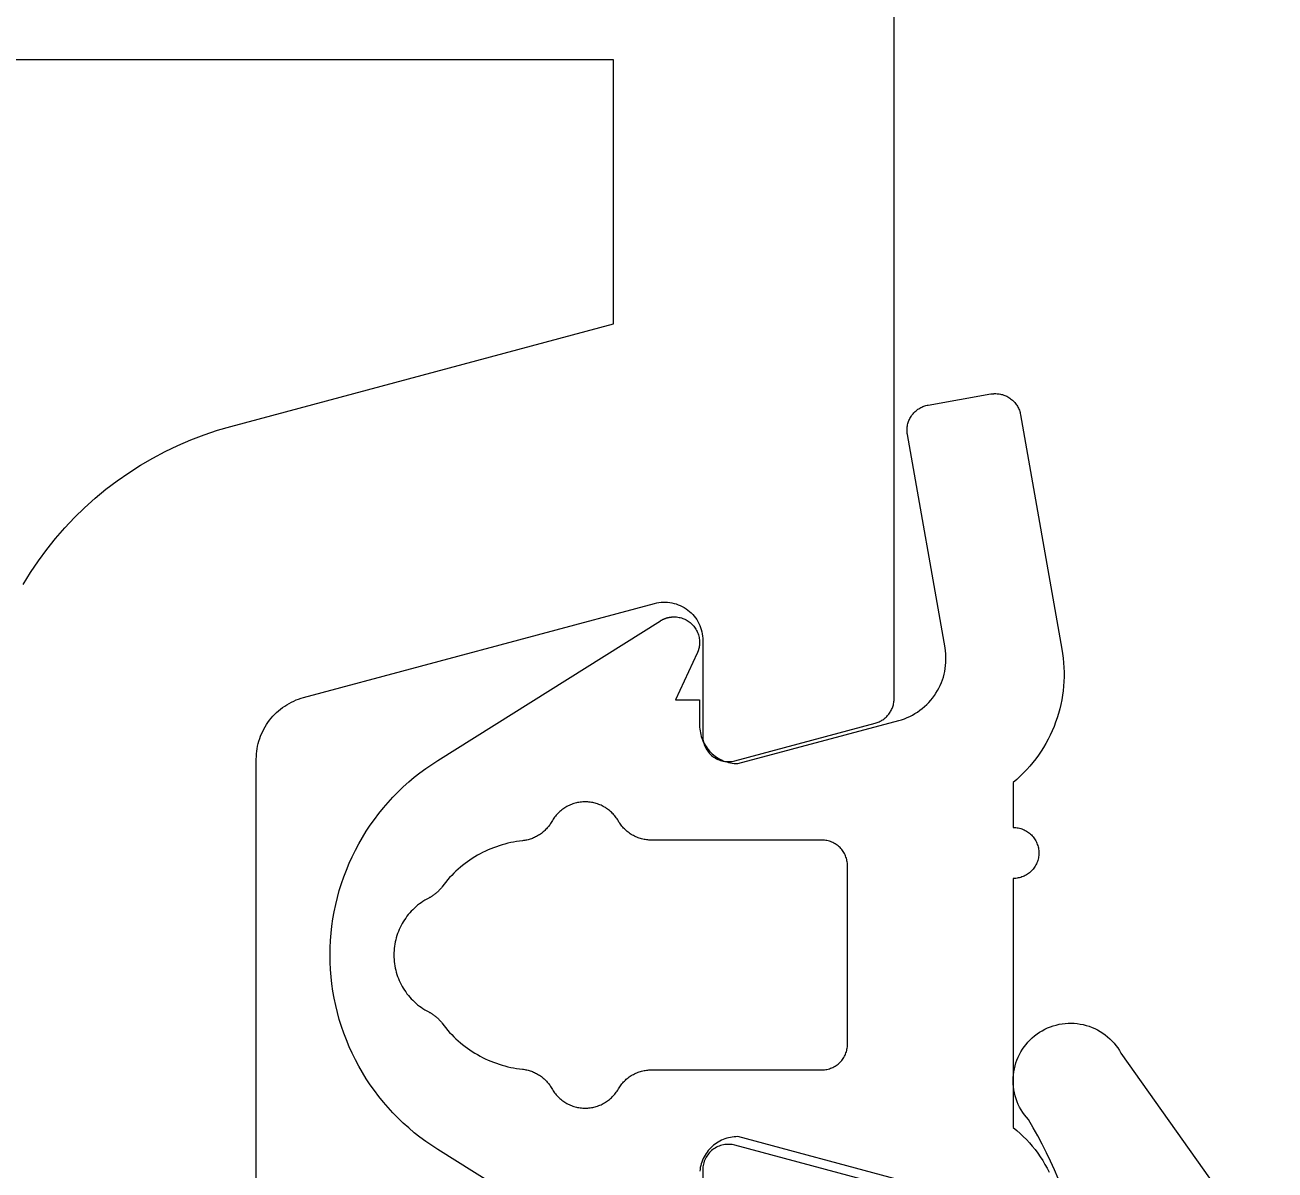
# Model space of a CAD drawing. Header units: centimetres. Extents: x 16433 to 114398, y -50094 to -12305.
# Drawn here: x 66730.358 to 66731.338, y -38818.091 to -38817.193 of the extents above; entities that cross this region are included whole.
import ezdxf

# ---------------------------------------------------------------- set-up
doc = ezdxf.new("R2010")
doc.units = ezdxf.units.CM
doc.header["$LTSCALE"] = 0.5
doc.layers.get('0').update_dxf_attribs({"linetype": 'CONTINUOUS'})
doc.layers.get('DEFPOINTS').update_dxf_attribs({"linetype": 'CONTINUOUS'})
doc.layers.add('0-Coupe A.3', color=7, linetype='CONTINUOUS')
doc.styles.add('Helvetica', font='')
doc.styles.get('Helvetica').set_extended_font_data('Helvetica')
doc.dimstyles.new('IS', dxfattribs={"dimtxt": 10.08724, "dimasz": 5.007446, "dimexe": 2, "dimexo": 10, "dimgap": 3, "dimtad": 1, "dimdec": 1, "dimtxsty": 'Helvetica', "dimblk": 'DOT', "dimblk1": 'DOT', "dimblk2": 'DOT', "dimcen": 0, "dimdle": 10, "dimazin": 0, "dimtfac": 0.8, "dimtdec": 1, "dimtix": 1, "dimtmove": 0, "dimatfit": 0, "dimldrblk": 'VW_FILLEDARROW-1', "dimfxl": 10, "dimfxlon": 1, "dimfrac": 2, "dimtolj": 1, "dimarcsym": 0})

# ---------------------------------------------------------------- blocks, each defined once
blk = doc.blocks.new('_DOT')
at = {"color": 0, "linetype": 'ByBlock', "lineweight": -2}
blk.add_line((-0.5, 0), (-1, 0), dxfattribs=at)
at = {"color": 0, "linetype": 'ByBlock', "const_width": 0.5}
blk.add_lwpolyline([(-0.25, 0, 1), (0.25, 0, 1)], format="xyb", close=True, dxfattribs=at)
blk = doc.blocks.new('*D3404')
at = {"layer": '0-Coupe A.3', "color": 0, "linetype": 'Continuous', "lineweight": -2, "transparency": 16777216}
for p, q in [((66681.65115, -38608.37633), (66669.65115, -38608.37633)), ((66671.65115, -38818.29694), (66671.65115, -38613.38378)), ((66681.65115, -38823.30438), (66669.65115, -38823.30438))]:
    blk.add_line(p, q, dxfattribs=at)
at = {"layer": 'DEFPOINTS', "color": 0, "linetype": 'Continuous', "transparency": 16777216}
for p in [(66671.65115, -38608.37633), (66750.45115, -38608.37633), (66707.15115, -38823.30438)]:
    blk.add_point(p, dxfattribs=at)
at = {"layer": '0-Coupe A.3', "color": 0, "linetype": 'Continuous', "lineweight": -2, "transparency": 16777216, "xscale": 5.007446289062499, "yscale": 5.007446289062499, "zscale": 5.007446289062499}
for p, rotation in [((66671.65115, -38608.37633), 90), ((66671.65115, -38823.30438), 270)]:
    blk.add_blockref('_DOT', p, dxfattribs=dict(at, rotation=rotation))
at = {"layer": '0-Coupe A.3', "color": 0, "linetype": 'Continuous', "lineweight": 13, "transparency": 16777216, "insert": (66664.86843, -38715.84036), "char_height": 7.56543, "attachment_point": 5, "rotation": 90, "style": 'Helvetica'}
blk.add_mtext('\\A1;215', dxfattribs=at)
blk = doc.blocks.new('VW_FILLEDARROW-1')
at = {"color": 0, "linetype": 'Continuous', "lineweight": 5, "flags": 128}
blk.add_lwpolyline([(-1.9969, 0.53507), (0, 0), (-1.9969, -0.53507)], close=True, dxfattribs=at)
blk = doc.blocks.new('Groupe-369-1')
at = {"color": 7, "linetype": 'Continuous', "lineweight": 5}
for points in [[(10616.92568, -46952.59551, 0), (10616.91719, -46952.70908, 0), (10616.91714, -46952.71022, 0), (10616.91715, -46952.71137, 0), (10616.91723, -46952.71251, 0), (10616.91737, -46952.71364, 0), (10616.91758, -46952.71477, 0), (10616.91786, -46952.71588, 0), (10616.91819, -46952.71698, 0), (10616.91859, -46952.71805, 0), (10616.91905, -46952.7191, 0), (10616.91957, -46952.72012, 0), (10616.92014, -46952.72111, 0), (10616.92077, -46952.72207, 0), (10616.92146, -46952.72299, 0), (10616.92219, -46952.72386, 0), (10616.92298, -46952.7247, 0), (10616.92381, -46952.72548, 0), (10616.92469, -46952.72622, 0), (10616.9256, -46952.72691, 0), (10616.92656, -46952.72754, 0), (10616.92755, -46952.72812, 0), (10616.92857, -46952.72864, 0), (10616.92962, -46952.7291, 0), (10616.93069, -46952.7295, 0), (10616.93178, -46952.72984, 0), (10616.93289, -46952.73011, 0), (10616.93402, -46952.73032, 0), (10616.93516, -46952.73047, 0), (10616.9363, -46952.73055, 0), (10616.93744, -46952.73057, 0), (10616.93859, -46952.73052, 0), (10616.93973, -46952.7304, 0), (10616.94086, -46952.73022, 0), (10617.03911, -46952.71161, 0)], [(10617.08459, -46953.05922, 0), (10616.68966, -46953.13401, 0), (10616.68764, -46953.13435, 0), (10616.68561, -46953.13461, 0), (10616.68357, -46953.13478, 0), (10616.68153, -46953.13487, 0), (10616.67949, -46953.13488, 0), (10616.67744, -46953.1348, 0), (10616.6754, -46953.13464, 0), (10616.67337, -46953.1344, 0), (10616.67135, -46953.13407, 0), (10616.66935, -46953.13366, 0), (10616.66736, -46953.13317, 0), (10616.6654, -46953.1326, 0), (10616.66346, -46953.13195, 0), (10616.66155, -46953.13122, 0), (10616.65967, -46953.13041, 0), (10616.65783, -46953.12952, 0), (10616.65602, -46953.12857, 0), (10616.65426, -46953.12753, 0), (10616.65253, -46953.12643, 0), (10616.65086, -46953.12526, 0), (10616.64923, -46953.12402, 0), (10616.64766, -46953.12271, 0), (10616.64614, -46953.12134, 0), (10616.64467, -46953.11991, 0), (10616.64327, -46953.11843, 0), (10616.64193, -46953.11688, 0), (10616.64066, -46953.11528, 0), (10616.63945, -46953.11363, 0), (10616.6383, -46953.11194, 0), (10616.63723, -46953.1102, 0), (10616.63623, -46953.10841, 0), (10616.63531, -46953.10659, 0), (10616.51166, -46952.84994, 0), (10616.51096, -46952.84837, 0), (10616.51035, -46952.84676, 0), (10616.50983, -46952.84512, 0), (10616.50941, -46952.84346, 0), (10616.50908, -46952.84177, 0), (10616.50885, -46952.84007, 0), (10616.50872, -46952.83836, 0), (10616.50869, -46952.83664, 0), (10616.50875, -46952.83492, 0), (10616.50892, -46952.83321, 0), (10616.50918, -46952.83151, 0), (10616.50953, -46952.82983, 0), (10616.50999, -46952.82818, 0), (10616.51054, -46952.82655, 0), (10616.51117, -46952.82495, 0), (10616.5119, -46952.8234, 0), (10616.51272, -46952.82189, 0), (10616.51362, -46952.82043, 0), (10616.51461, -46952.81902, 0), (10616.51567, -46952.81767, 0), (10616.51681, -46952.81638, 0), (10616.51802, -46952.81517, 0), (10616.5193, -46952.81402, 0), (10616.52064, -46952.81295, 0), (10616.52205, -46952.81195, 0), (10616.5235, -46952.81104, 0), (10616.52501, -46952.81022, 0), (10616.52656, -46952.80948, 0), (10616.52815, -46952.80883, 0), (10616.52977, -46952.80827, 0), (10616.53143, -46952.80781, 0), (10616.53311, -46952.80744, 0), (10616.6068, -46952.79348, 0), (10616.60791, -46952.79324, 0), (10616.60902, -46952.79293, 0), (10616.6101, -46952.79256, 0), (10616.61116, -46952.79212, 0), (10616.61219, -46952.79163, 0), (10616.6132, -46952.79108, 0), (10616.61417, -46952.79047, 0), (10616.6151, -46952.78981, 0), (10616.616, -46952.7891, 0), (10616.61685, -46952.78833, 0), (10616.61766, -46952.78752, 0), (10616.61842, -46952.78666, 0), (10616.61913, -46952.78576, 0), (10616.61978, -46952.78482, 0), (10616.62038, -46952.78385, 0), (10616.62093, -46952.78284, 0), (10616.62142, -46952.78181, 0), (10616.62184, -46952.78074, 0), (10616.62221, -46952.77966, 0), (10616.62251, -46952.77855, 0), (10616.62275, -46952.77743, 0), (10616.62292, -46952.7763, 0), (10616.62303, -46952.77516, 0), (10616.62307, -46952.77402, 0), (10616.62305, -46952.77287, 0), (10616.62296, -46952.77173, 0), (10616.62281, -46952.77059, 0), (10616.62259, -46952.76947, 0), (10616.62231, -46952.76836, 0), (10616.62197, -46952.76727, 0), (10616.62156, -46952.7662, 0), (10616.62109, -46952.76515, 0), (10616.57166, -46952.66256, 0), (10616.57129, -46952.66183, 0), (10616.57089, -46952.66111, 0), (10616.57047, -46952.66042, 0), (10616.57001, -46952.65974, 0), (10616.56953, -46952.65908, 0), (10616.56902, -46952.65844, 0), (10616.56848, -46952.65782, 0), (10616.56792, -46952.65723, 0), (10616.56733, -46952.65665, 0), (10616.56673, -46952.65611, 0), (10616.5661, -46952.65558, 0), (10616.56544, -46952.65509, 0), (10616.56477, -46952.65462, 0), (10616.56409, -46952.65418, 0), (10616.56338, -46952.65377, 0), (10616.56266, -46952.65338, 0), (10616.56192, -46952.65303, 0), (10616.56117, -46952.65271, 0), (10616.5604, -46952.65241, 0), (10616.55963, -46952.65215, 0), (10616.55884, -46952.65192, 0), (10616.55805, -46952.65173, 0), (10616.55725, -46952.65156, 0), (10616.55644, -46952.65143, 0), (10616.55563, -46952.65134, 0), (10616.55481, -46952.65127, 0), (10616.55399, -46952.65124, 0), (10616.55318, -46952.65124, 0), (10616.55236, -46952.65128, 0), (10616.55154, -46952.65135, 0), (10616.55073, -46952.65145, 0), (10616.54993, -46952.65159, 0), (10615.27211, -46952.89358, 0)], [(10616.58914, -46953.33901, 0), (10616.57882, -46953.33507, 0), (10616.56868, -46953.33071, 0), (10616.55872, -46953.32593, 0), (10616.54896, -46953.32076, 0), (10616.53942, -46953.31519, 0), (10616.53012, -46953.30923, 0), (10616.52107, -46953.3029, 0), (10616.51229, -46953.2962, 0), (10616.50379, -46953.28915, 0), (10616.49559, -46953.28176, 0), (10616.48769, -46953.27404, 0), (10616.48011, -46953.266, 0), (10616.47287, -46953.25766, 0), (10616.46598, -46953.24904, 0), (10616.45945, -46953.24013, 0), (10616.45329, -46953.23097, 0), (10616.4475, -46953.22156, 0), (10616.44211, -46953.21192, 0), (10616.43711, -46953.20207, 0), (10616.30236, -46952.92238, 0), (10616.09908, -46952.96088, 0), (10616.2684, -46953.85499, 0)]]:
    blk.add_polyline3d(points, dxfattribs=at)
at = {"color": 9, "linetype": 'Continuous', "lineweight": 5, "true_color": 0xbbbbbb}
for points in [[(10616.89561, -46952.45523, 0), (10616.88951, -46952.4594, 0), (10616.88348, -46952.46368, 0), (10616.87753, -46952.46808, 0), (10616.87167, -46952.47259, 0), (10616.8659, -46952.47721, 0), (10616.86021, -46952.48195, 0), (10616.85462, -46952.48678, 0), (10616.85315, -46952.48866, 0), (10616.85159, -46952.49046, 0), (10616.84993, -46952.49217, 0), (10616.84819, -46952.49379, 0), (10616.84636, -46952.49532, 0), (10616.84445, -46952.49675, 0), (10616.84247, -46952.49807, 0), (10616.84042, -46952.49929, 0), (10616.83831, -46952.5004, 0), (10616.83615, -46952.50139, 0), (10616.83393, -46952.50227, 0), (10616.83167, -46952.50303, 0), (10616.82938, -46952.50367, 0), (10616.82705, -46952.50419, 0), (10616.8247, -46952.50458, 0), (10616.82233, -46952.50485, 0), (10616.81996, -46952.50499, 0), (10616.81757, -46952.50501, 0), (10616.81519, -46952.5049, 0), (10616.81282, -46952.50466, 0), (10616.81047, -46952.5043, 0), (10616.80813, -46952.50382, 0), (10616.80583, -46952.50321, 0), (10616.80356, -46952.50248, 0), (10616.80133, -46952.50163, 0), (10616.79916, -46952.50067, 0), (10616.79703, -46952.49959, 0), (10616.79497, -46952.4984, 0), (10616.79297, -46952.4971, 0), (10616.79104, -46952.4957, 0), (10616.78919, -46952.4942, 0), (10616.78742, -46952.4926, 0), (10616.78574, -46952.49091, 0), (10616.78415, -46952.48914, 0), (10616.78266, -46952.48728, 0), (10616.78127, -46952.48535, 0), (10616.77998, -46952.48334, 0), (10616.7788, -46952.48127, 0), (10616.77773, -46952.47914, 0), (10616.77677, -46952.47696, 0), (10616.77594, -46952.47473, 0), (10616.77522, -46952.47246, 0), (10616.77462, -46952.47015, 0), (10616.77415, -46952.46782, 0), (10616.7738, -46952.46546, 0), (10616.77357, -46952.46309, 0), (10616.77347, -46952.46071, 0), (10616.7735, -46952.45832, 0), (10616.77365, -46952.45595, 0), (10616.77393, -46952.45358, 0), (10616.77434, -46952.45123, 0), (10616.77486, -46952.44891, 0), (10616.77551, -46952.44662, 0), (10616.77628, -46952.44436, 0), (10616.77717, -46952.44215, 0), (10616.77818, -46952.43999, 0), (10616.77929, -46952.43788, 0), (10616.78052, -46952.43584, 0), (10616.78186, -46952.43387, 0), (10616.78329, -46952.43197, 0), (10616.78483, -46952.43014, 0), (10616.78646, -46952.42841, 0), (10616.78818, -46952.42676, 0), (10616.78998, -46952.4252, 0), (10616.92526, -46952.28476, 0)], [(10616.91986, -46952.57789, 0), (10616.91012, -46952.70806, 0), (10616.91043, -46952.7095, 0), (10616.91081, -46952.71092, 0), (10616.91126, -46952.71232, 0), (10616.91178, -46952.7137, 0), (10616.91236, -46952.71505, 0), (10616.91301, -46952.71637, 0), (10616.91373, -46952.71766, 0), (10616.9145, -46952.71891, 0), (10616.91534, -46952.72013, 0), (10616.91623, -46952.72129, 0), (10616.91719, -46952.72242, 0), (10616.91819, -46952.72349, 0), (10616.91925, -46952.72452, 0), (10616.92035, -46952.72549, 0), (10616.92151, -46952.72641, 0), (10616.9227, -46952.72727, 0), (10616.92394, -46952.72807, 0), (10616.92521, -46952.7288, 0), (10616.92652, -46952.72948, 0), (10616.92786, -46952.73009, 0), (10616.92923, -46952.73063, 0), (10616.93063, -46952.7311, 0), (10616.93204, -46952.73151, 0), (10616.93348, -46952.73185, 0), (10616.93492, -46952.73211, 0), (10616.93638, -46952.7323, 0), (10616.93785, -46952.73243, 0), (10616.93932, -46952.73248, 0), (10616.94079, -46952.73245, 0), (10616.94226, -46952.73236, 0)], [(10617.03892, -46952.74537, 0), (10616.96388, -46952.93731, 0), (10616.96173, -46952.94258, 0), (10616.95941, -46952.94777, 0), (10616.95693, -46952.95288, 0), (10616.95429, -46952.95792, 0), (10616.95149, -46952.96287, 0), (10616.94853, -46952.96773, 0), (10616.94542, -46952.97249, 0), (10616.94217, -46952.97715, 0), (10616.93877, -46952.98171, 0), (10616.93522, -46952.98616, 0), (10616.93154, -46952.99049, 0), (10616.92772, -46952.99471, 0), (10616.92378, -46952.9988, 0), (10616.9197, -46953.00276, 0), (10616.9155, -46953.0066, 0), (10616.91118, -46953.0103, 0), (10616.90675, -46953.01386, 0), (10616.90221, -46953.01728, 0), (10616.89756, -46953.02055, 0), (10616.89281, -46953.02368, 0), (10616.88796, -46953.02666, 0), (10616.88302, -46953.02948, 0), (10616.878, -46953.03214, 0), (10616.87289, -46953.03464, 0), (10616.86771, -46953.03698, 0), (10616.86245, -46953.03916, 0), (10616.85713, -46953.04116, 0), (10616.85175, -46953.043, 0), (10616.84632, -46953.04467, 0), (10616.84083, -46953.04617, 0), (10616.8353, -46953.04749, 0), (10616.82973, -46953.04864, 0), (10616.82413, -46953.0496, 0), (10616.81849, -46953.0504, 0), (10616.81284, -46953.05101, 0), (10616.80717, -46953.05145, 0), (10616.80149, -46953.0517, 0), (10616.7958, -46953.05178, 0), (10616.79012, -46953.05167, 0), (10616.78444, -46953.05139, 0), (10616.77877, -46953.05093, 0), (10616.77312, -46953.05029, 0), (10616.76749, -46953.04947, 0), (10616.7619, -46953.04847, 0), (10616.75633, -46953.0473, 0), (10616.75081, -46953.04595, 0), (10616.74533, -46953.04443, 0), (10616.7399, -46953.04274, 0), (10616.73453, -46953.04087, 0), (10616.72922, -46953.03884, 0), (10616.72397, -46953.03664, 0), (10616.7188, -46953.03427, 0), (10616.71371, -46953.03174, 0), (10616.7087, -46953.02906, 0), (10616.70377, -46953.02621, 0), (10616.69894, -46953.02322, 0), (10616.6942, -46953.02007, 0), (10616.68957, -46953.01677, 0), (10616.68504, -46953.01333, 0), (10616.68063, -46953.00974, 0), (10616.67633, -46953.00602, 0), (10616.67215, -46953.00217, 0), (10616.66809, -46952.99818, 0), (10616.66416, -46952.99407, 0), (10616.52414, -46952.84285, 0), (10616.5239, -46952.84259, 0), (10616.52367, -46952.84233, 0), (10616.52345, -46952.84206, 0), (10616.52323, -46952.84179, 0), (10616.52301, -46952.84152, 0), (10616.5228, -46952.84124, 0), (10616.52259, -46952.84096, 0), (10616.52239, -46952.84067, 0), (10616.52219, -46952.84038, 0), (10616.522, -46952.84009, 0), (10616.52181, -46952.8398, 0), (10616.52163, -46952.8395, 0), (10616.52145, -46952.83919, 0), (10616.52128, -46952.83889, 0), (10616.52112, -46952.83858, 0), (10616.52096, -46952.83827, 0), (10616.5208, -46952.83796, 0), (10616.52065, -46952.83764, 0), (10616.52051, -46952.83732, 0), (10616.52037, -46952.837, 0), (10616.52024, -46952.83668, 0), (10616.52011, -46952.83635, 0), (10616.51999, -46952.83602, 0), (10616.51988, -46952.83569, 0), (10616.51977, -46952.83536, 0), (10616.51966, -46952.83502, 0), (10616.51956, -46952.83469, 0), (10616.51947, -46952.83435, 0), (10616.51939, -46952.83401, 0), (10616.51931, -46952.83367, 0), (10616.51923, -46952.83333, 0), (10616.51916, -46952.83299, 0), (10616.51901, -46952.83202, 0), (10616.51889, -46952.83104, 0), (10616.51883, -46952.83006, 0), (10616.51882, -46952.82908, 0), (10616.51885, -46952.8281, 0), (10616.51893, -46952.82712, 0), (10616.51906, -46952.82615, 0), (10616.51924, -46952.82518, 0), (10616.51946, -46952.82423, 0), (10616.51973, -46952.82328, 0), (10616.52005, -46952.82235, 0), (10616.52041, -46952.82144, 0), (10616.52081, -46952.82055, 0), (10616.52126, -46952.81968, 0), (10616.52176, -46952.81883, 0), (10616.52229, -46952.818, 0), (10616.52286, -46952.8172, 0), (10616.52347, -46952.81644, 0), (10616.52412, -46952.8157, 0), (10616.5248, -46952.81499, 0), (10616.52552, -46952.81432, 0), (10616.52627, -46952.81369, 0), (10616.52705, -46952.81309, 0), (10616.52786, -46952.81253, 0), (10616.52869, -46952.81202, 0), (10616.52955, -46952.81154, 0), (10616.53043, -46952.81111, 0), (10616.53133, -46952.81072, 0), (10616.53225, -46952.81037, 0), (10616.53319, -46952.81007, 0), (10616.53413, -46952.80982, 0), (10616.53509, -46952.80961, 0), (10616.53536, -46952.80957, 0), (10616.53563, -46952.80952, 0), (10616.5359, -46952.80948, 0), (10616.53617, -46952.80944, 0), (10616.53644, -46952.80941, 0), (10616.53671, -46952.80938, 0), (10616.53698, -46952.80935, 0), (10616.53725, -46952.80933, 0), (10616.53753, -46952.80931, 0), (10616.5378, -46952.80929, 0), (10616.53807, -46952.80928, 0), (10616.53834, -46952.80927, 0), (10616.53862, -46952.80927, 0), (10616.53889, -46952.80927, 0), (10616.53916, -46952.80927, 0), (10616.53943, -46952.80927, 0), (10616.53971, -46952.80929, 0), (10616.53998, -46952.8093, 0), (10616.54025, -46952.80932, 0), (10616.54052, -46952.80934, 0), (10616.5408, -46952.80936, 0), (10616.54107, -46952.80939, 0), (10616.54134, -46952.80942, 0), (10616.54161, -46952.80946, 0), (10616.54188, -46952.8095, 0), (10616.54215, -46952.80954, 0), (10616.54241, -46952.80959, 0), (10616.54268, -46952.80964, 0), (10616.54295, -46952.8097, 0), (10616.54322, -46952.80976, 0), (10616.54348, -46952.80982, 0), (10616.54375, -46952.80988, 0), (10616.58284, -46952.81983, 0), (10616.57932, -46952.80124, 0), (10616.59897, -46952.79752, 0), (10616.60041, -46952.79721, 0), (10616.60184, -46952.79683, 0), (10616.60324, -46952.79638, 0), (10616.60462, -46952.79586, 0), (10616.60597, -46952.79528, 0), (10616.60729, -46952.79463, 0), (10616.60858, -46952.79391, 0), (10616.60983, -46952.79314, 0), (10616.61104, -46952.7923, 0), (10616.61221, -46952.7914, 0), (10616.61333, -46952.79045, 0), (10616.61441, -46952.78945, 0), (10616.61543, -46952.78839, 0), (10616.61641, -46952.78728, 0), (10616.61732, -46952.78613, 0), (10616.61818, -46952.78494, 0), (10616.61898, -46952.7837, 0), (10616.61972, -46952.78243, 0), (10616.62039, -46952.78112, 0), (10616.621, -46952.77978, 0), (10616.62154, -46952.77841, 0), (10616.62202, -46952.77701, 0), (10616.62242, -46952.7756, 0), (10616.62276, -46952.77416, 0), (10616.62303, -46952.77272, 0), (10616.62322, -46952.77126, 0), (10616.62334, -46952.76979, 0), (10616.62339, -46952.76832, 0), (10616.62337, -46952.76684, 0), (10616.62327, -46952.76537, 0), (10616.62311, -46952.76391, 0), (10616.62287, -46952.76246, 0), (10616.56621, -46952.64486, 0), (10616.56516, -46952.6428, 0), (10616.56401, -46952.64079, 0), (10616.56277, -46952.63883, 0), (10616.56144, -46952.63693, 0), (10616.56002, -46952.6351, 0), (10616.55852, -46952.63333, 0), (10616.55694, -46952.63163, 0), (10616.55528, -46952.63001, 0), (10616.55355, -46952.62847, 0), (10616.55175, -46952.62701, 0), (10616.54989, -46952.62564, 0), (10616.54796, -46952.62435, 0), (10616.54598, -46952.62315, 0), (10616.54394, -46952.62205, 0), (10616.54185, -46952.62104, 0), (10616.53972, -46952.62013, 0), (10616.53755, -46952.61932, 0), (10616.53534, -46952.61861, 0), (10616.5331, -46952.61801, 0), (10616.53084, -46952.61751, 0), (10616.52855, -46952.61711, 0), (10616.52625, -46952.61682, 0), (10616.52394, -46952.61664, 0), (10616.52163, -46952.61657, 0), (10616.51931, -46952.6166, 0), (10616.517, -46952.61674, 0), (10616.51469, -46952.61699, 0), (10616.5124, -46952.61734, 0), (10616.51013, -46952.6178, 0), (10616.50788, -46952.61836, 0), (10616.50566, -46952.61903, 0), (10616.50348, -46952.6198, 0), (10616.34479, -46952.67983, 0), (10616.34469, -46952.67987, 0), (10616.34459, -46952.67991, 0), (10616.34449, -46952.67995, 0), (10616.34439, -46952.67998, 0), (10616.34428, -46952.68002, 0), (10616.34418, -46952.68006, 0), (10616.34408, -46952.68009, 0), (10616.34397, -46952.68013, 0), (10616.34387, -46952.68016, 0), (10616.34376, -46952.68019, 0), (10616.34366, -46952.68023, 0), (10616.34356, -46952.68026, 0), (10616.34345, -46952.68029, 0), (10616.34335, -46952.68032, 0), (10616.34324, -46952.68035, 0), (10616.34314, -46952.68038, 0), (10616.34303, -46952.68041, 0), (10616.34293, -46952.68044, 0), (10616.34282, -46952.68047, 0), (10616.34272, -46952.68049, 0), (10616.34261, -46952.68052, 0), (10616.3425, -46952.68055, 0), (10616.3424, -46952.68057, 0), (10616.34229, -46952.6806, 0), (10616.34219, -46952.68062, 0), (10616.34208, -46952.68065, 0), (10616.34197, -46952.68067, 0), (10616.34187, -46952.68069, 0), (10616.34176, -46952.68072, 0), (10616.34165, -46952.68074, 0), (10616.34155, -46952.68076, 0), (10616.34144, -46952.68078, 0), (10616.34058, -46952.68092, 0), (10616.33971, -46952.68103, 0), (10616.33884, -46952.6811, 0), (10616.33797, -46952.68113, 0), (10616.3371, -46952.68112, 0), (10616.33623, -46952.68107, 0), (10616.33536, -46952.68099, 0), (10616.33449, -46952.68087, 0), (10616.33364, -46952.68071, 0), (10616.33279, -46952.68051, 0), (10616.33194, -46952.68028, 0), (10616.33112, -46952.68001, 0), (10616.3303, -46952.6797, 0), (10616.32949, -46952.67936, 0), (10616.32871, -46952.67898, 0), (10616.32794, -46952.67857, 0), (10616.32719, -46952.67813, 0), (10616.32645, -46952.67766, 0), (10616.32574, -46952.67715, 0), (10616.32506, -46952.67661, 0), (10616.32439, -46952.67604, 0), (10616.32376, -46952.67545, 0), (10616.32314, -46952.67483, 0), (10616.32256, -46952.67418, 0), (10616.32201, -46952.6735, 0), (10616.32148, -46952.67281, 0), (10616.32099, -46952.67209, 0), (10616.32052, -46952.67135, 0), (10616.3201, -46952.67059, 0), (10616.3197, -46952.66981, 0), (10616.31934, -46952.66901, 0), (10616.31901, -46952.66821, 0), (10616.30131, -46952.62143, 0), (10616.30128, -46952.62134, 0), (10616.30125, -46952.62125, 0), (10616.30122, -46952.62116, 0), (10616.30118, -46952.62108, 0), (10616.30115, -46952.62099, 0), (10616.30112, -46952.6209, 0), (10616.30109, -46952.62081, 0), (10616.30106, -46952.62072, 0), (10616.30103, -46952.62063, 0), (10616.301, -46952.62054, 0), (10616.30097, -46952.62045, 0), (10616.30094, -46952.62036, 0), (10616.30092, -46952.62027, 0), (10616.30089, -46952.62018, 0), (10616.30086, -46952.62009, 0), (10616.30083, -46952.62, 0), (10616.30081, -46952.61991, 0), (10616.30078, -46952.61982, 0), (10616.30076, -46952.61973, 0), (10616.30073, -46952.61964, 0), (10616.30071, -46952.61955, 0), (10616.30068, -46952.61946, 0), (10616.30066, -46952.61936, 0), (10616.30064, -46952.61927, 0), (10616.30061, -46952.61918, 0), (10616.30059, -46952.61909, 0), (10616.30057, -46952.619, 0), (10616.30055, -46952.61891, 0), (10616.30052, -46952.61881, 0), (10616.3005, -46952.61872, 0), (10616.30048, -46952.61863, 0), (10616.30046, -46952.61854, 0), (10616.3003, -46952.61767, 0), (10616.30017, -46952.61679, 0), (10616.30008, -46952.61591, 0), (10616.30003, -46952.61502, 0), (10616.30002, -46952.61413, 0), (10616.30005, -46952.61325, 0), (10616.30012, -46952.61236, 0), (10616.30023, -46952.61148, 0), (10616.30037, -46952.6106, 0), (10616.30056, -46952.60974, 0), (10616.30078, -46952.60888, 0), (10616.30105, -46952.60803, 0), (10616.30135, -46952.60719, 0), (10616.30168, -46952.60637, 0), (10616.30205, -46952.60557, 0), (10616.30246, -46952.60478, 0), (10616.3029, -46952.60401, 0), (10616.30338, -46952.60326, 0), (10616.30389, -46952.60253, 0), (10616.30443, -46952.60183, 0), (10616.305, -46952.60115, 0), (10616.3056, -46952.6005, 0), (10616.30623, -46952.59987, 0), (10616.30688, -46952.59927, 0), (10616.30756, -46952.5987, 0), (10616.30827, -46952.59817, 0), (10616.309, -46952.59766, 0), (10616.30975, -46952.59719, 0), (10616.31052, -46952.59675, 0), (10616.31131, -46952.59635, 0), (10616.31212, -46952.59598, 0), (10616.31294, -46952.59565, 0), (10616.48738, -46952.52965, 0), (10616.4908, -46952.5284, 0), (10616.49426, -46952.52725, 0), (10616.49776, -46952.52623, 0), (10616.50129, -46952.52532, 0), (10616.50484, -46952.52453, 0), (10616.50842, -46952.52385, 0), (10616.51202, -46952.5233, 0), (10616.51564, -46952.52286, 0), (10616.51927, -46952.52255, 0), (10616.52291, -46952.52235, 0), (10616.52655, -46952.52228, 0), (10616.5302, -46952.52233, 0), (10616.53384, -46952.52249, 0), (10616.53747, -46952.52278, 0), (10616.54109, -46952.52319, 0), (10616.54469, -46952.52372, 0), (10616.54828, -46952.52436, 0), (10616.55184, -46952.52513, 0), (10616.55538, -46952.52601, 0), (10616.55888, -46952.52701, 0), (10616.56235, -46952.52813, 0), (10616.56578, -46952.52935, 0), (10616.56917, -46952.5307, 0), (10616.57251, -46952.53215, 0), (10616.5758, -46952.53371, 0), (10616.57904, -46952.53538, 0), (10616.58222, -46952.53716, 0), (10616.58534, -46952.53904, 0), (10616.58839, -46952.54103, 0), (10616.59138, -46952.54311, 0), (10616.5943, -46952.54529, 0), (10616.59714, -46952.54757, 0), (10616.63184, -46952.541, 0), (10616.63168, -46952.54003, 0), (10616.63157, -46952.53906, 0), (10616.63151, -46952.53808, 0), (10616.63149, -46952.5371, 0), (10616.63152, -46952.53612, 0), (10616.6316, -46952.53514, 0), (10616.63173, -46952.53416, 0), (10616.63191, -46952.5332, 0), (10616.63213, -46952.53224, 0), (10616.63241, -46952.5313, 0), (10616.63272, -46952.53037, 0), (10616.63308, -46952.52946, 0), (10616.63349, -46952.52856, 0), (10616.63394, -46952.52769, 0), (10616.63443, -46952.52684, 0), (10616.63496, -46952.52602, 0), (10616.63554, -46952.52522, 0), (10616.63615, -46952.52445, 0), (10616.63679, -46952.52371, 0), (10616.63748, -46952.52301, 0), (10616.6382, -46952.52234, 0), (10616.63894, -46952.5217, 0), (10616.63972, -46952.52111, 0), (10616.64053, -46952.52055, 0), (10616.64137, -46952.52003, 0), (10616.64222, -46952.51956, 0), (10616.64311, -46952.51912, 0), (10616.64401, -46952.51873, 0), (10616.64493, -46952.51839, 0), (10616.64586, -46952.51809, 0), (10616.64681, -46952.51784, 0), (10616.64777, -46952.51763, 0), (10616.64874, -46952.51747, 0), (10616.64971, -46952.51736, 0), (10616.65069, -46952.5173, 0), (10616.65167, -46952.51728, 0), (10616.65265, -46952.51731, 0), (10616.65363, -46952.5174, 0), (10616.65461, -46952.51752, 0), (10616.65557, -46952.5177, 0), (10616.65653, -46952.51793, 0), (10616.65747, -46952.5182, 0), (10616.6584, -46952.51851, 0), (10616.65931, -46952.51887, 0), (10616.66021, -46952.51928, 0), (10616.66108, -46952.51973, 0), (10616.66193, -46952.52022, 0), (10616.66275, -46952.52075, 0), (10616.66355, -46952.52133, 0), (10616.66432, -46952.52194, 0), (10616.66506, -46952.52259, 0), (10616.66576, -46952.52327, 0), (10616.66643, -46952.52399, 0), (10616.66707, -46952.52474, 0), (10616.66766, -46952.52551, 0), (10616.66822, -46952.52632, 0), (10616.66874, -46952.52716, 0), (10616.66921, -46952.52802, 0), (10616.66965, -46952.5289, 0), (10616.67004, -46952.5298, 0), (10616.67038, -46952.53072, 0), (10616.67068, -46952.53165, 0), (10616.67093, -46952.5326, 0), (10616.67114, -46952.53356, 0), (10616.86301, -46952.49722, 0), (10616.86468, -46952.49418, 0), (10616.86646, -46952.49119, 0), (10616.86834, -46952.48827, 0), (10616.87031, -46952.48541, 0), (10616.87238, -46952.48262, 0), (10616.87454, -46952.4799, 0), (10616.8768, -46952.47725, 0), (10616.87914, -46952.47468, 0), (10616.88157, -46952.4722, 0), (10616.88408, -46952.46979, 0), (10616.88667, -46952.46748, 0), (10616.88933, -46952.46525, 0), (10616.89207, -46952.46311, 0)], [(10616.85911, -46952.96441, 0), (10616.85924, -46952.964, 0), (10616.85937, -46952.96358, 0), (10616.85951, -46952.96317, 0), (10616.85965, -46952.96276, 0), (10616.8598, -46952.96235, 0), (10616.85995, -46952.96195, 0), (10616.86011, -46952.96154, 0), (10616.86028, -46952.96114, 0), (10616.86045, -46952.96074, 0), (10616.86063, -46952.96035, 0), (10616.86081, -46952.95995, 0), (10616.861, -46952.95956, 0), (10616.8612, -46952.95918, 0), (10616.8614, -46952.95879, 0), (10616.8616, -46952.95841, 0), (10616.86181, -46952.95803, 0), (10616.86203, -46952.95765, 0), (10616.86225, -46952.95728, 0), (10616.86248, -46952.95691, 0), (10616.86272, -46952.95654, 0), (10616.86295, -46952.95618, 0), (10616.8632, -46952.95582, 0), (10616.86345, -46952.95547, 0), (10616.8637, -46952.95511, 0), (10616.86396, -46952.95476, 0), (10616.86422, -46952.95442, 0), (10616.86449, -46952.95408, 0), (10616.86477, -46952.95374, 0), (10616.86505, -46952.95341, 0), (10616.86533, -46952.95308, 0), (10616.86562, -46952.95275, 0), (10616.86591, -46952.95243, 0), (10616.86748, -46952.9507, 0), (10616.869, -46952.94893, 0), (10616.87047, -46952.94712, 0), (10616.8719, -46952.94527, 0), (10616.87327, -46952.94338, 0), (10616.8746, -46952.94146, 0), (10616.87588, -46952.93951, 0), (10616.87711, -46952.93752, 0), (10616.87828, -46952.9355, 0), (10616.8794, -46952.93346, 0), (10616.88047, -46952.93138, 0), (10616.88149, -46952.92928, 0), (10616.88245, -46952.92715, 0), (10616.88335, -46952.92499, 0), (10616.8842, -46952.92282, 0), (10616.88499, -46952.92062, 0), (10616.88572, -46952.9184, 0), (10616.8864, -46952.91617, 0), (10616.88702, -46952.91392, 0), (10616.88758, -46952.91165, 0), (10616.88808, -46952.90937, 0), (10616.88852, -46952.90708, 0), (10616.8889, -46952.90477, 0), (10616.88922, -46952.90246, 0), (10616.88948, -46952.90014, 0), (10616.88968, -46952.89781, 0), (10616.88982, -46952.89548, 0), (10616.8899, -46952.89315, 0), (10616.88992, -46952.89081, 0), (10616.88988, -46952.88848, 0), (10616.88978, -46952.88615, 0), (10616.88961, -46952.88382, 0), (10616.88955, -46952.88292, 0), (10616.88952, -46952.88203, 0), (10616.88951, -46952.88113, 0), (10616.88953, -46952.88024, 0), (10616.88958, -46952.87934, 0), (10616.88965, -46952.87845, 0), (10616.88975, -46952.87756, 0), (10616.88988, -46952.87667, 0), (10616.89003, -46952.87579, 0), (10616.89021, -46952.87491, 0), (10616.89041, -46952.87404, 0), (10616.89065, -46952.87318, 0), (10616.8909, -46952.87232, 0), (10616.89118, -46952.87147, 0), (10616.89149, -46952.87063, 0), (10616.89182, -46952.8698, 0), (10616.89218, -46952.86898, 0), (10616.89256, -46952.86817, 0), (10616.89297, -46952.86737, 0), (10616.8934, -46952.86658, 0), (10616.89385, -46952.86581, 0), (10616.89432, -46952.86505, 0), (10616.89482, -46952.8643, 0), (10616.89534, -46952.86358, 0), (10616.89588, -46952.86286, 0), (10616.89644, -46952.86216, 0), (10616.89703, -46952.86148, 0), (10616.89763, -46952.86082, 0), (10616.89825, -46952.86018, 0), (10616.89889, -46952.85955, 0), (10616.89955, -46952.85895, 0), (10616.90023, -46952.85836, 0), (10616.90098, -46952.85771, 0), (10616.90171, -46952.85704, 0), (10616.90241, -46952.85634, 0), (10616.90309, -46952.85561, 0), (10616.90375, -46952.85487, 0), (10616.90439, -46952.8541, 0), (10616.90499, -46952.85332, 0), (10616.90557, -46952.85251, 0), (10616.90613, -46952.85169, 0), (10616.90665, -46952.85084, 0), (10616.90715, -46952.84998, 0), (10616.90762, -46952.84911, 0), (10616.90806, -46952.84822, 0), (10616.90847, -46952.84731, 0), (10616.90885, -46952.84639, 0), (10616.9092, -46952.84546, 0), (10616.90952, -46952.84452, 0), (10616.9098, -46952.84357, 0), (10616.91006, -46952.84261, 0), (10616.91028, -46952.84164, 0), (10616.91047, -46952.84067, 0), (10616.91063, -46952.83969, 0), (10616.91076, -46952.8387, 0), (10616.91085, -46952.83771, 0), (10616.91091, -46952.83672, 0), (10616.91094, -46952.83573, 0), (10616.91094, -46952.83473, 0), (10616.9109, -46952.83374, 0), (10616.91083, -46952.83275, 0), (10616.91072, -46952.83176, 0), (10616.91059, -46952.83078, 0), (10616.91042, -46952.8298, 0), (10616.91022, -46952.82884, 0), (10616.90999, -46952.82788, 0), (10616.90973, -46952.82694, 0), (10616.90944, -46952.826, 0), (10616.90912, -46952.82507, 0), (10616.90876, -46952.82416, 0), (10616.90838, -46952.82325, 0), (10616.90797, -46952.82236, 0), (10616.90753, -46952.82148, 0), (10616.90706, -46952.82062, 0), (10616.90656, -46952.81977, 0), (10616.90604, -46952.81894, 0), (10616.90549, -46952.81813, 0), (10616.90491, -46952.81734, 0), (10616.90431, -46952.81656, 0), (10616.90368, -46952.81581, 0), (10616.90303, -46952.81508, 0), (10616.90235, -46952.81436, 0), (10616.90165, -46952.81368, 0), (10616.90093, -46952.81301, 0), (10616.90019, -46952.81237, 0), (10616.89942, -46952.81175, 0), (10616.89864, -46952.81116, 0), (10616.89784, -46952.81059, 0), (10616.89702, -46952.81005, 0), (10616.89618, -46952.80954, 0), (10616.89533, -46952.80905, 0), (10616.89446, -46952.8086, 0), (10616.89358, -46952.80817, 0), (10616.89268, -46952.80777, 0), (10616.89177, -46952.8074, 0), (10616.89085, -46952.80706, 0), (10616.88993, -46952.80672, 0), (10616.88902, -46952.80636, 0), (10616.88812, -46952.80596, 0), (10616.88724, -46952.80553, 0), (10616.88637, -46952.80507, 0), (10616.88551, -46952.80459, 0), (10616.88468, -46952.80407, 0), (10616.88386, -46952.80354, 0), (10616.88305, -46952.80297, 0), (10616.88227, -46952.80238, 0), (10616.88151, -46952.80176, 0), (10616.88076, -46952.80112, 0), (10616.88004, -46952.80045, 0), (10616.87934, -46952.79976, 0), (10616.87867, -46952.79905, 0), (10616.87802, -46952.79832, 0), (10616.87739, -46952.79756, 0), (10616.87678, -46952.79679, 0), (10616.87621, -46952.79599, 0), (10616.87565, -46952.79518, 0), (10616.87513, -46952.79435, 0), (10616.87463, -46952.79351, 0), (10616.87416, -46952.79264, 0), (10616.87372, -46952.79177, 0), (10616.87331, -46952.79088, 0), (10616.87293, -46952.78997, 0), (10616.87258, -46952.78905, 0), (10616.87226, -46952.78813, 0), (10616.87196, -46952.78719, 0), (10616.8717, -46952.78624, 0), (10616.87147, -46952.78529, 0), (10616.87127, -46952.78433, 0), (10616.84641, -46952.65303, 0), (10616.8462, -46952.65207, 0), (10616.84595, -46952.65112, 0), (10616.84565, -46952.65019, 0), (10616.84531, -46952.64927, 0), (10616.84492, -46952.64837, 0), (10616.84448, -46952.64749, 0), (10616.84401, -46952.64663, 0), (10616.84349, -46952.6458, 0), (10616.84293, -46952.64499, 0), (10616.84234, -46952.64421, 0), (10616.8417, -46952.64346, 0), (10616.84103, -46952.64274, 0), (10616.84033, -46952.64206, 0), (10616.83959, -46952.64141, 0), (10616.83882, -46952.6408, 0), (10616.83802, -46952.64023, 0), (10616.8372, -46952.6397, 0), (10616.83635, -46952.6392, 0), (10616.83548, -46952.63875, 0), (10616.83458, -46952.63835, 0), (10616.83367, -46952.63799, 0), (10616.83274, -46952.63767, 0), (10616.8318, -46952.6374, 0), (10616.83084, -46952.63718, 0), (10616.82988, -46952.637, 0), (10616.8289, -46952.63687, 0), (10616.82792, -46952.63679, 0), (10616.82694, -46952.63676, 0), (10616.82596, -46952.63677, 0), (10616.82498, -46952.63683, 0), (10616.82401, -46952.63694, 0), (10616.82304, -46952.6371, 0), (10616.68548, -46952.66315, 0), (10616.68452, -46952.66336, 0), (10616.68358, -46952.66361, 0), (10616.68264, -46952.66391, 0), (10616.68172, -46952.66426, 0), (10616.68082, -46952.66465, 0), (10616.67994, -46952.66508, 0), (10616.67908, -46952.66556, 0), (10616.67825, -46952.66607, 0), (10616.67744, -46952.66663, 0), (10616.67666, -46952.66723, 0), (10616.67591, -46952.66786, 0), (10616.67519, -46952.66853, 0), (10616.67451, -46952.66924, 0), (10616.67386, -46952.66998, 0), (10616.67325, -46952.67074, 0), (10616.67268, -46952.67154, 0), (10616.67215, -46952.67237, 0), (10616.67165, -46952.67321, 0), (10616.6712, -46952.67409, 0), (10616.6708, -46952.67498, 0), (10616.67044, -46952.67589, 0), (10616.67012, -46952.67682, 0), (10616.66985, -46952.67777, 0), (10616.66963, -46952.67872, 0), (10616.66945, -46952.67969, 0), (10616.66932, -46952.68066, 0), (10616.66924, -46952.68164, 0), (10616.66921, -46952.68262, 0), (10616.66922, -46952.6836, 0), (10616.66928, -46952.68458, 0), (10616.6694, -46952.68556, 0), (10616.66955, -46952.68653, 0), (10616.69442, -46952.81782, 0), (10616.69459, -46952.81879, 0), (10616.69472, -46952.81976, 0), (10616.69482, -46952.82074, 0), (10616.69489, -46952.82172, 0), (10616.69493, -46952.8227, 0), (10616.69494, -46952.82368, 0), (10616.69492, -46952.82466, 0), (10616.69486, -46952.82564, 0), (10616.69477, -46952.82662, 0), (10616.69465, -46952.82759, 0), (10616.6945, -46952.82856, 0), (10616.69431, -46952.82953, 0), (10616.69409, -46952.83048, 0), (10616.69385, -46952.83143, 0), (10616.69357, -46952.83237, 0), (10616.69326, -46952.83331, 0), (10616.69292, -46952.83423, 0), (10616.69255, -46952.83514, 0), (10616.69215, -46952.83603, 0), (10616.69173, -46952.83692, 0), (10616.69127, -46952.83779, 0), (10616.69078, -46952.83864, 0), (10616.69027, -46952.83948, 0), (10616.68973, -46952.8403, 0), (10616.68917, -46952.8411, 0), (10616.68857, -46952.84188, 0), (10616.68796, -46952.84265, 0), (10616.68731, -46952.84339, 0), (10616.68665, -46952.84411, 0), (10616.68596, -46952.84481, 0), (10616.68525, -46952.84549, 0), (10616.68451, -46952.84614, 0), (10616.68378, -46952.84679, 0), (10616.68307, -46952.84747, 0), (10616.68238, -46952.84817, 0), (10616.68171, -46952.84889, 0), (10616.68107, -46952.84963, 0), (10616.68046, -46952.85039, 0), (10616.67986, -46952.85118, 0), (10616.6793, -46952.85198, 0), (10616.67876, -46952.8528, 0), (10616.67825, -46952.85364, 0), (10616.67776, -46952.85449, 0), (10616.6773, -46952.85536, 0), (10616.67688, -46952.85624, 0), (10616.67648, -46952.85714, 0), (10616.67611, -46952.85805, 0), (10616.67577, -46952.85897, 0), (10616.67546, -46952.8599, 0), (10616.67518, -46952.86084, 0), (10616.67493, -46952.86179, 0), (10616.67472, -46952.86275, 0), (10616.67453, -46952.86372, 0), (10616.67438, -46952.86469, 0), (10616.67426, -46952.86566, 0), (10616.67417, -46952.86664, 0), (10616.67411, -46952.86762, 0), (10616.67409, -46952.8686, 0), (10616.6741, -46952.86958, 0), (10616.67413, -46952.87056, 0), (10616.67421, -46952.87154, 0), (10616.67431, -46952.87252, 0), (10616.67444, -46952.87349, 0), (10616.67461, -46952.87446, 0), (10616.67481, -46952.87543, 0), (10616.67504, -46952.8764, 0), (10616.67531, -46952.87735, 0), (10616.67561, -46952.8783, 0), (10616.67593, -46952.87924, 0), (10616.67629, -46952.88017, 0), (10616.67668, -46952.88108, 0), (10616.6771, -46952.88198, 0), (10616.67755, -46952.88287, 0), (10616.67803, -46952.88374, 0), (10616.67853, -46952.88459, 0), (10616.67907, -46952.88543, 0), (10616.67963, -46952.88625, 0), (10616.68022, -46952.88705, 0), (10616.68083, -46952.88783, 0), (10616.68147, -46952.88859, 0), (10616.68214, -46952.88933, 0), (10616.68283, -46952.89004, 0), (10616.68354, -46952.89074, 0), (10616.68428, -46952.8914, 0), (10616.68503, -46952.89205, 0), (10616.68581, -46952.89267, 0), (10616.68661, -46952.89326, 0), (10616.68743, -46952.89382, 0), (10616.68826, -46952.89436, 0), (10616.68911, -46952.89487, 0), (10616.68998, -46952.89535, 0), (10616.69087, -46952.8958, 0), (10616.69177, -46952.89623, 0), (10616.69268, -46952.89662, 0), (10616.6936, -46952.89698, 0), (10616.69454, -46952.89731, 0), (10616.69538, -46952.89761, 0), (10616.69622, -46952.89794, 0), (10616.69705, -46952.89828, 0), (10616.69786, -46952.89865, 0), (10616.69866, -46952.89905, 0), (10616.69945, -46952.89947, 0), (10616.70023, -46952.89991, 0), (10616.701, -46952.90038, 0), (10616.70175, -46952.90087, 0), (10616.70248, -46952.90138, 0), (10616.7032, -46952.90191, 0), (10616.7039, -46952.90247, 0), (10616.70459, -46952.90304, 0), (10616.70526, -46952.90364, 0), (10616.70591, -46952.90425, 0), (10616.70654, -46952.90488, 0), (10616.70716, -46952.90554, 0), (10616.70775, -46952.90621, 0), (10616.70832, -46952.9069, 0), (10616.70888, -46952.9076, 0), (10616.70941, -46952.90832, 0), (10616.70992, -46952.90906, 0), (10616.7104, -46952.90981, 0), (10616.71087, -46952.91057, 0), (10616.71131, -46952.91135, 0), (10616.71173, -46952.91215, 0), (10616.71212, -46952.91295, 0), (10616.71249, -46952.91376, 0), (10616.71284, -46952.91459, 0), (10616.71316, -46952.91543, 0), (10616.71346, -46952.91627, 0), (10616.71373, -46952.91713, 0), (10616.71443, -46952.91935, 0), (10616.71518, -46952.92156, 0), (10616.716, -46952.92375, 0), (10616.71687, -46952.92592, 0), (10616.7178, -46952.92806, 0), (10616.71878, -46952.93018, 0), (10616.71982, -46952.93227, 0), (10616.72091, -46952.93433, 0), (10616.72206, -46952.93637, 0), (10616.72325, -46952.93837, 0), (10616.7245, -46952.94035, 0), (10616.7258, -46952.94229, 0), (10616.72715, -46952.94419, 0), (10616.72855, -46952.94606, 0), (10616.73, -46952.9479, 0), (10616.73149, -46952.94969, 0), (10616.73303, -46952.95145, 0), (10616.73461, -46952.95316, 0), (10616.73624, -46952.95483, 0), (10616.73791, -46952.95647, 0), (10616.73963, -46952.95805, 0), (10616.74138, -46952.95959, 0), (10616.74317, -46952.96109, 0), (10616.74501, -46952.96254, 0), (10616.74687, -46952.96394, 0), (10616.74878, -46952.96529, 0), (10616.75072, -46952.96659, 0), (10616.75269, -46952.96784, 0), (10616.75469, -46952.96904, 0), (10616.75672, -46952.97019, 0), (10616.75879, -46952.97128, 0), (10616.76088, -46952.97233, 0), (10616.76127, -46952.97252, 0), (10616.76166, -46952.97271, 0), (10616.76204, -46952.97292, 0), (10616.76242, -46952.97312, 0), (10616.7628, -46952.97334, 0), (10616.76317, -46952.97356, 0), (10616.76355, -46952.97378, 0), (10616.76391, -46952.97401, 0), (10616.76428, -46952.97425, 0), (10616.76464, -46952.97449, 0), (10616.765, -46952.97473, 0), (10616.76535, -46952.97498, 0), (10616.76571, -46952.97524, 0), (10616.76605, -46952.9755, 0), (10616.7664, -46952.97576, 0), (10616.76674, -46952.97603, 0), (10616.76707, -46952.97631, 0), (10616.7674, -46952.97659, 0), (10616.76773, -46952.97688, 0), (10616.76805, -46952.97717, 0), (10616.76837, -46952.97746, 0), (10616.76869, -46952.97776, 0), (10616.769, -46952.97806, 0), (10616.7693, -46952.97837, 0), (10616.76961, -46952.97868, 0), (10616.7699, -46952.979, 0), (10616.7702, -46952.97932, 0), (10616.77048, -46952.97965, 0), (10616.77077, -46952.97998, 0), (10616.77104, -46952.98031, 0), (10616.77132, -46952.98065, 0), (10616.77159, -46952.98099, 0), (10616.77266, -46952.98233, 0), (10616.77378, -46952.98363, 0), (10616.77494, -46952.98489, 0), (10616.77615, -46952.98612, 0), (10616.7774, -46952.9873, 0), (10616.77869, -46952.98843, 0), (10616.78001, -46952.98952, 0), (10616.78137, -46952.99057, 0), (10616.78277, -46952.99157, 0), (10616.7842, -46952.99252, 0), (10616.78567, -46952.99342, 0), (10616.78716, -46952.99427, 0), (10616.78868, -46952.99506, 0), (10616.79023, -46952.99581, 0), (10616.7918, -46952.9965, 0), (10616.7934, -46952.99713, 0), (10616.79501, -46952.99771, 0), (10616.79665, -46952.99824, 0), (10616.7983, -46952.99871, 0), (10616.79997, -46952.99912, 0), (10616.80165, -46952.99948, 0), (10616.80334, -46952.99977, 0), (10616.80504, -46953.00001, 0), (10616.80675, -46953.00019, 0), (10616.80846, -46953.00031, 0), (10616.81018, -46953.00037, 0), (10616.81189, -46953.00038, 0), (10616.81361, -46953.00032, 0), (10616.81532, -46953.0002, 0), (10616.81703, -46953.00003, 0), (10616.81873, -46952.9998, 0), (10616.82043, -46952.99951, 0), (10616.82211, -46952.99916, 0), (10616.82378, -46952.99875, 0), (10616.82543, -46952.99829, 0), (10616.82707, -46952.99777, 0), (10616.82868, -46952.9972, 0), (10616.83028, -46952.99656, 0), (10616.83186, -46952.99588, 0), (10616.83341, -46952.99514, 0), (10616.83493, -46952.99435, 0), (10616.83643, -46952.99351, 0), (10616.83789, -46952.99261, 0), (10616.83933, -46952.99167, 0), (10616.84073, -46952.99067, 0), (10616.84209, -46952.98963, 0), (10616.84342, -46952.98855, 0), (10616.84472, -46952.98741, 0), (10616.84597, -46952.98624, 0), (10616.84718, -46952.98502, 0), (10616.84835, -46952.98376, 0), (10616.84947, -46952.98246, 0), (10616.85055, -46952.98113, 0), (10616.85158, -46952.97976, 0), (10616.85257, -46952.97835, 0), (10616.8535, -46952.97691, 0), (10616.85439, -46952.97544, 0), (10616.85523, -46952.97394, 0), (10616.85601, -46952.97241, 0), (10616.85674, -46952.97086, 0), (10616.85741, -46952.96928, 0), (10616.85804, -46952.96768, 0), (10616.8586, -46952.96605, 0), (10616.85911, -46952.96441, 0)]]:
    blk.add_polyline3d(points, dxfattribs=at)

msp = doc.modelspace()

# ---------------------------------------------------------------- block references
at = {"layer": '0-Coupe A.3', "color": 7, "rotation": 259.2764052561336}
msp.add_blockref('Groupe-369-1', (114839.15659, -37123.11432), dxfattribs=at)

# ---------------------------------------------------------------- dimensions: what is measured, and where the dimension line sits
at = {"layer": '0-Coupe A.3', "color": 7, "linetype": 'Continuous', "lineweight": 13}
dim = msp.add_linear_dim(base=(66671.65115, -38608.37633), p1=(66707.15115, -38823.30438), p2=(66750.45115, -38608.37633), angle=270, dimstyle='IS', override={"dimtxt": 7.56543, "dimdec": 0, "dimpost": '<>', "dimtxsty": 'Helvetica', "dimtmove": 2}, dxfattribs=at)
dim.commit()
dim.dimension.update_dxf_attribs({"geometry": '*D3404', "text_midpoint": (66664.86843, -38715.84036)})

doc.saveas('drawing.dxf')
